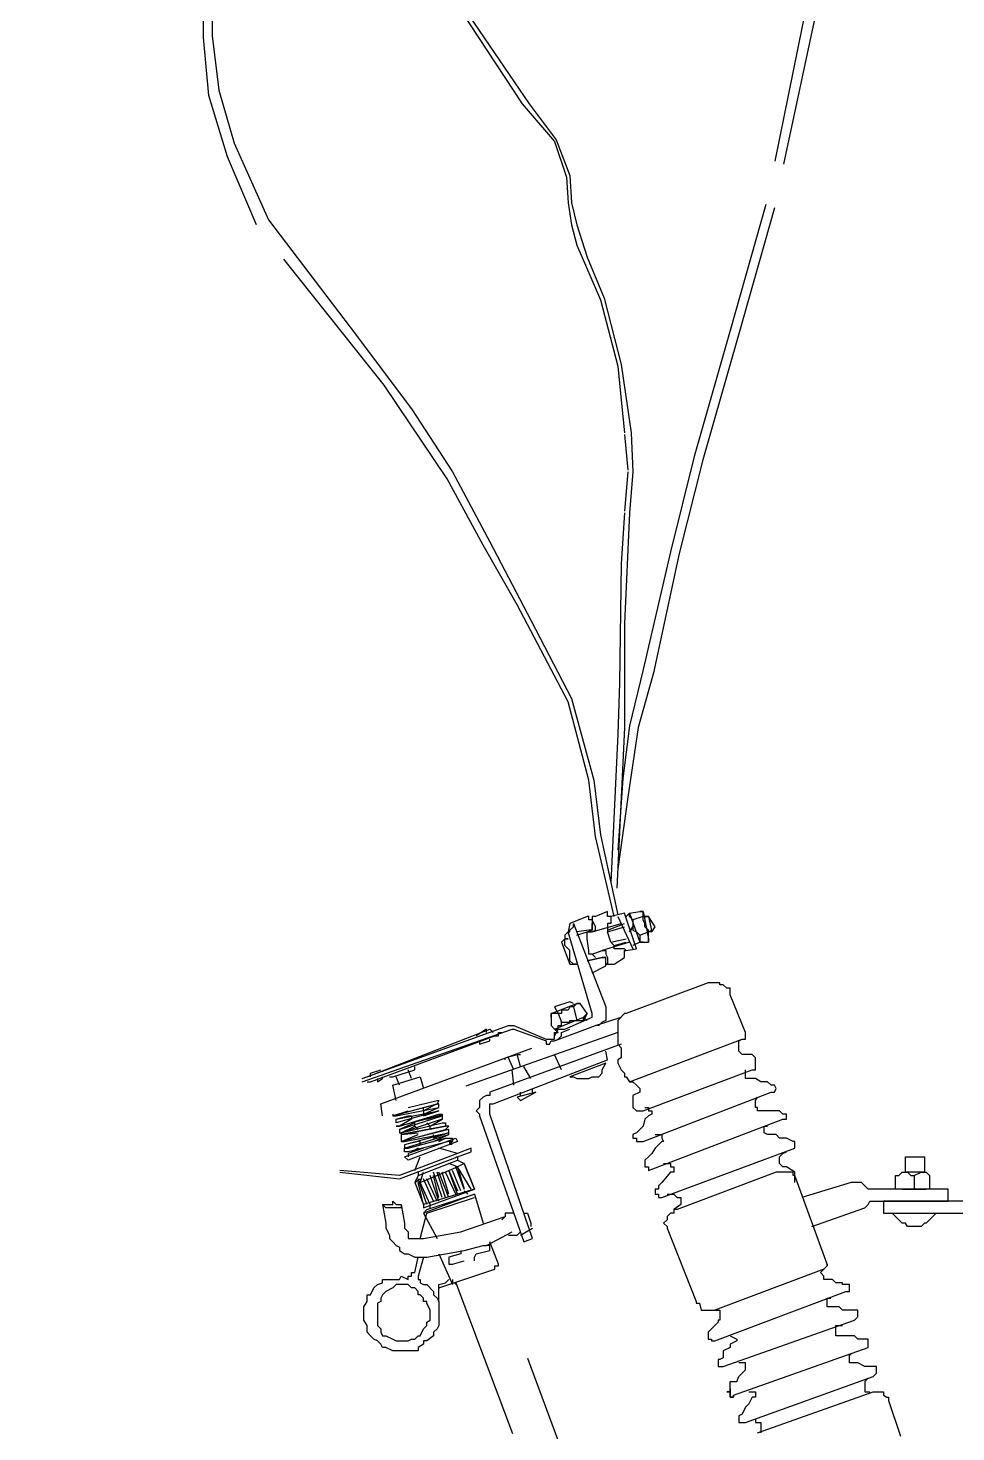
# Model space of a CAD drawing. Header units: metres. Extents: x 3162.2 to 3239.3, y 1435.1 to 1475.8.
# Drawn here: x 3177.155 to 3178.307, y 1469.457 to 1471.202 of the extents above; entities that cross this region are included whole.
import ezdxf

# ---------------------------------------------------------------- set-up
doc = ezdxf.new("R2010")
doc.units = ezdxf.units.M
doc.linetypes.add('CONTORNO_QUADRO_T', pattern=[0.35, 0.2, -0.15])
doc.layers.add('PDF29_Geometry', color=7, linetype='Continuous')
doc.layers.add('PDF29_Solid Fills', color=7, linetype='Continuous', true_color=0x939598)

msp = doc.modelspace()

# ---------------------------------------------------------------- linework, layer by layer
at = {"layer": 'PDF29_Geometry', "linetype": 'CONTORNO_QUADRO_T', "lineweight": 25}
for points in [[(3177.8829, 1470.0977), (3177.8596, 1470.1972), (3177.8511, 1470.2671), (3177.8257, 1470.3644), (3177.7622, 1470.4851), (3177.7199, 1470.5592), (3177.6754, 1470.6417), (3177.5971, 1470.7581), (3177.4384, 1470.9571), (3177.4024, 1471.0418), (3177.3791, 1471.118), (3177.3727, 1471.1899), (3177.3727, 1471.3233), (3177.3452, 1471.4715), (3177.2711, 1471.6598), (3177.2098, 1471.8546), (3177.1971, 1471.9519), (3177.1907, 1472.0091), (3177.1674, 1472.134), (3177.159, 1472.1953), (3177.1547, 1472.2144)], [(3177.1674, 1472.2229), (3177.1801, 1472.1361), (3177.2055, 1472.0112), (3177.2182, 1471.9202), (3177.2394, 1471.8122), (3177.2606, 1471.7381), (3177.2902, 1471.645), (3177.3325, 1471.5328), (3177.3558, 1471.4736), (3177.3833, 1471.3212), (3177.3833, 1471.2619), (3177.3833, 1471.1921), (3177.3918, 1471.1243), (3177.4108, 1471.0587), (3177.4532, 1470.9635), (3177.5548, 1470.8301), (3177.631, 1470.7285), (3177.6818, 1470.6502), (3177.7283, 1470.5634), (3177.7791, 1470.466), (3177.8299, 1470.3687), (3177.8575, 1470.2671), (3177.8659, 1470.1993), (3177.8871, 1470.0999)], [(3177.8596, 1472.2165), (3177.8744, 1472.1636), (3177.8913, 1472.1064), (3177.9083, 1472.0535), (3177.9188, 1472.0154), (3177.9591, 1471.9371), (3178.0014, 1471.8736), (3178.0501, 1471.7995), (3178.0564, 1471.7911), (3178.0839, 1471.7106), (3178.1115, 1471.4672), (3178.122, 1471.2323), (3178.0712, 1470.9825), (3178.0268, 1470.8259), (3177.9823, 1470.6692), (3177.9527, 1470.5507), (3177.9188, 1470.4047), (3177.9019, 1470.3348), (3177.8934, 1470.2692), (3177.8871, 1470.1803)], [(3178.0861, 1471.7297), (3178.0945, 1471.7085), (3178.122, 1471.4651), (3178.1347, 1471.228), (3178.0818, 1470.9783), (3178.0374, 1470.8216), (3177.9929, 1470.665), (3177.9633, 1470.5486), (3177.9315, 1470.4004), (3177.9125, 1470.3327), (3177.8998, 1470.2459), (3177.8871, 1470.157)], [(3177.5908, 1471.554), (3177.5908, 1471.4863), (3177.6204, 1471.3804), (3177.6521, 1471.2979), (3177.6543, 1471.2852), (3177.6754, 1471.2492), (3177.7686, 1471.1074), (3177.8088, 1471.0608), (3177.8236, 1471.0164), (3177.8257, 1470.9846), (3177.8299, 1470.9571), (3177.8363, 1470.9317), (3177.8659, 1470.864), (3177.8871, 1470.7814), (3177.8913, 1470.7391), (3177.8956, 1470.6989)], [(3177.595, 1471.4969), (3177.631, 1471.3699), (3177.6394, 1471.3466), (3177.6585, 1471.3), (3177.6606, 1471.2873), (3177.6966, 1471.2259), (3177.777, 1471.1074), (3177.8109, 1471.0629), (3177.8278, 1471.0185), (3177.8299, 1470.9846), (3177.8363, 1470.9571), (3177.849, 1470.9169), (3177.8702, 1470.8661), (3177.8913, 1470.7835), (3177.904, 1470.6989), (3177.9061, 1470.6502), (3177.9019, 1470.5994), (3177.8956, 1470.4618), (3177.8956, 1470.3327), (3177.885, 1470.1126)], [(3177.8956, 1470.6968), (3177.8998, 1470.6523)], [(3177.8998, 1470.6502), (3177.8956, 1470.6015)], [(3177.8956, 1470.5994), (3177.8913, 1470.5359), (3177.8892, 1470.3877), (3177.8871, 1470.3242), (3177.8786, 1470.1401)], [(3177.8977, 1470.0554), (3177.9104, 1470.0575), (3177.8956, 1470.102), (3177.8786, 1470.0977), (3177.8744, 1470.0977), (3177.8744, 1470.1041), (3177.8596, 1470.0977), (3177.8553, 1470.0977), (3177.8553, 1470.0935), (3177.8511, 1470.0935), (3177.8511, 1470.0977), (3177.849, 1470.0977), (3177.8278, 1470.0893), (3177.8257, 1470.0787), (3177.8278, 1470.0787), (3177.8278, 1470.0808), (3177.8321, 1470.085), (3177.8321, 1470.0893), (3177.8723, 1469.9856), (3177.8723, 1469.9686), (3177.868, 1469.9665), (3177.8638, 1469.9623), (3177.8596, 1469.9623), (3177.8913, 1469.9729)], [(3177.8977, 1470.0977), (3177.9019, 1470.102), (3177.9146, 1470.1041), (3177.9188, 1470.1041), (3177.9252, 1470.0702), (3177.9252, 1470.066), (3177.9252, 1470.0745), (3177.9252, 1470.0787), (3177.9252, 1470.0808), (3177.921, 1470.085), (3177.921, 1470.0893), (3177.9188, 1470.0935), (3177.9188, 1470.0977), (3177.9188, 1470.1041), (3177.9146, 1470.1041)], [(3177.8596, 1470.0469), (3177.8553, 1470.0512), (3177.8511, 1470.0512), (3177.8511, 1470.0554), (3177.849, 1470.0702), (3177.849, 1470.0745), (3177.849, 1470.0787), (3177.8553, 1470.0787), (3177.8596, 1470.0808), (3177.8596, 1470.085), (3177.8553, 1470.0935), (3177.8553, 1470.0893), (3177.8553, 1470.085), (3177.8553, 1470.0808), (3177.8511, 1470.0808), (3177.8363, 1470.0787)], [(3177.8363, 1470.0745), (3177.8553, 1470.0808), (3177.8553, 1470.0893)], [(3177.8553, 1470.0787), (3177.8913, 1470.0893)], [(3177.8786, 1470.0977), (3177.8786, 1470.0893), (3177.8744, 1470.0893), (3177.8744, 1470.085), (3177.8744, 1470.0787), (3177.8956, 1470.085)], [(3177.8744, 1470.0808), (3177.8956, 1470.0893)], [(3177.8871, 1470.0977), (3177.9061, 1470.0575)], [(3177.9061, 1470.0935), (3177.9019, 1470.0977), (3177.9019, 1470.102), (3177.9019, 1470.0977)], [(3177.9019, 1470.102), (3177.9146, 1470.066)], [(3177.9188, 1470.0977), (3177.9061, 1470.0935), (3177.9061, 1470.0893), (3177.9061, 1470.0808), (3177.9104, 1470.0787), (3177.9146, 1470.0745), (3177.9146, 1470.066), (3177.9188, 1470.066), (3177.9146, 1470.066), (3177.9061, 1470.0618)], [(3177.9252, 1470.0977), (3177.9188, 1470.0977), (3177.9252, 1470.0977)], [(3177.9294, 1470.0787), (3177.9337, 1470.085), (3177.9252, 1470.0977), (3177.9294, 1470.0787), (3177.9252, 1470.0787), (3177.9294, 1470.0808)], [(3177.8088, 1469.9496), (3177.813, 1469.958), (3177.8172, 1469.958), (3177.8215, 1469.958), (3177.8553, 1469.9729), (3177.8553, 1469.9771), (3177.8257, 1470.0787), (3177.8215, 1470.0745), (3177.8215, 1470.0702), (3177.8172, 1470.066), (3177.8278, 1470.0385), (3177.8363, 1470.0385), (3177.8321, 1470.0385), (3177.8278, 1470.0427), (3177.8278, 1470.0554), (3177.8257, 1470.0575), (3177.8215, 1470.0618), (3177.8215, 1470.0702), (3177.8257, 1470.0702), (3177.8215, 1470.0702)], [(3177.849, 1470.0787), (3177.849, 1470.0787)], [(3177.9019, 1470.066), (3177.868, 1470.0554), (3177.8723, 1470.0554), (3177.8723, 1470.0512), (3177.8744, 1470.0469), (3177.8744, 1470.0427), (3177.8744, 1470.0385), (3177.8829, 1470.0385), (3177.8956, 1470.0469), (3177.8956, 1470.0554), (3177.8977, 1470.0554), (3177.8956, 1470.0575), (3177.8829, 1470.0575), (3177.8829, 1470.0618), (3177.8786, 1470.066), (3177.8977, 1470.0702)], [(3177.8786, 1470.066), (3177.8744, 1470.0787)], [(3177.9019, 1470.0787), (3177.9061, 1470.085), (3177.9019, 1470.0787)], [(3177.9146, 1470.0745), (3177.9252, 1470.0787)], [(3177.8278, 1470.0554), (3177.8278, 1470.0554)], [(3177.8553, 1470.0512), (3177.868, 1470.0554)], [(3177.8829, 1470.0618), (3177.8977, 1470.066)], [(3177.9188, 1470.066), (3177.9252, 1470.066)], [(3177.8553, 1470.0279), (3177.8723, 1470.0364), (3177.8723, 1470.0385), (3177.8744, 1470.0385), (3177.8723, 1470.0385), (3177.8723, 1470.0469)], [(3177.868, 1470.0469), (3177.8723, 1470.0469), (3177.868, 1470.0469)], [(3177.8956, 1470.0469), (3177.8956, 1470.0469)], [(3177.8045, 1469.9729), (3177.8045, 1469.9771), (3177.8363, 1469.9898), (3177.8405, 1469.9898), (3177.8363, 1469.9898), (3177.8321, 1469.9856), (3177.8363, 1469.9686)], [(3177.8321, 1469.9856), (3177.8278, 1469.9856), (3177.8257, 1469.9813), (3177.8172, 1469.9813), (3177.8172, 1469.9771), (3177.813, 1469.9771), (3177.8045, 1469.9771), (3177.8045, 1469.9729), (3177.8045, 1469.9623), (3177.8088, 1469.958), (3177.813, 1469.958), (3177.813, 1469.9623), (3177.8172, 1469.9623), (3177.8172, 1469.9665)], [(3177.8321, 1469.9898), (3177.8278, 1469.9919), (3177.8088, 1469.9856), (3177.813, 1469.9771), (3177.8172, 1469.9665), (3177.8278, 1469.9665), (3177.8278, 1469.9686), (3177.8321, 1469.9686), (3177.8363, 1469.9686), (3177.8448, 1469.9686), (3177.8448, 1469.9729), (3177.849, 1469.9771), (3177.8448, 1469.9686)], [(3177.849, 1469.9771), (3177.8405, 1469.9898)], [(3177.5696, 1469.8967), (3177.7516, 1469.9623), (3177.758, 1469.9623), (3177.7982, 1469.9453), (3177.8045, 1469.9453), (3177.8088, 1469.9453), (3177.8088, 1469.9496), (3177.8088, 1469.9538), (3177.813, 1469.9538), (3177.8088, 1469.958), (3177.8448, 1469.9729), (3177.849, 1469.9686)], [(3177.8278, 1469.9665), (3177.8278, 1469.9686), (3177.8278, 1469.9665)], [(3177.5696, 1469.8924), (3177.7559, 1469.958), (3177.758, 1469.958), (3177.7982, 1469.9432), (3177.7982, 1469.939), (3177.8024, 1469.939), (3177.8045, 1469.9432), (3177.8088, 1469.9432), (3177.813, 1469.9453), (3177.8172, 1469.9496), (3177.8172, 1469.9538), (3177.8278, 1469.958)], [(3177.5759, 1469.8988), (3177.7283, 1469.958), (3177.7326, 1469.9538)], [(3177.5759, 1469.8924), (3177.5802, 1469.8924), (3177.7347, 1469.9496), (3177.7389, 1469.9496), (3177.7389, 1469.9538), (3177.7432, 1469.9538)], [(3177.8871, 1469.9538), (3177.595, 1469.8501), (3177.5929, 1469.8649), (3177.8045, 1469.9432)], [(3177.7241, 1469.9538), (3177.7241, 1469.958), (3177.7114, 1469.9496)], [(3177.8045, 1469.9623), (3177.8088, 1469.958)], [(3177.8088, 1469.9432), (3177.8596, 1469.9623)], [(3177.8172, 1469.9496), (3177.8172, 1469.9496)], [(3177.8913, 1469.939), (3177.7283, 1469.8797), (3177.7283, 1469.8755), (3177.7241, 1469.8755), (3177.7199, 1469.8734), (3177.7156, 1469.8691), (3177.7156, 1469.8607), (3177.7114, 1469.8564), (3177.7156, 1469.8522), (3177.7156, 1469.8501), (3177.7707, 1469.6935), (3177.7813, 1469.6977), (3177.7283, 1469.8522), (3177.7283, 1469.8564), (3177.7283, 1469.8607), (3177.7283, 1469.8649), (3177.7326, 1469.8649), (3177.8744, 1469.9199), (3177.8723, 1469.9305)], [(3177.7156, 1469.9432), (3177.7156, 1469.939), (3177.7283, 1469.9432), (3177.7283, 1469.9453)], [(3177.8045, 1469.9453), (3177.8045, 1469.9453)], [(3177.9019, 1469.8924), (3178.0416, 1469.9453)], [(3177.7474, 1469.9199), (3177.7474, 1469.9221), (3177.7622, 1469.9263)], [(3177.758, 1469.9072), (3177.7516, 1469.9221)], [(3177.7664, 1469.9115), (3177.7622, 1469.9263), (3177.7664, 1469.9263)], [(3177.8172, 1469.9072), (3177.8088, 1469.9263)], [(3177.8723, 1469.9157), (3177.8723, 1469.9157)], [(3177.5759, 1469.8988), (3177.5759, 1469.8988)], [(3177.5802, 1469.8988), (3177.5802, 1469.903), (3177.5929, 1469.9072)], [(3177.5886, 1469.8967), (3177.5886, 1469.8924), (3177.595, 1469.8967), (3177.595, 1469.8988)], [(3177.5929, 1469.9072), (3177.5929, 1469.9072)], [(3177.6035, 1469.8988), (3177.6077, 1469.8988), (3177.6352, 1469.9072), (3177.6352, 1469.9115)], [(3177.6119, 1469.8691), (3177.6077, 1469.8882), (3177.6416, 1469.8988), (3177.6458, 1469.884)], [(3177.6162, 1469.8882), (3177.6119, 1469.8988)], [(3177.631, 1469.8967), (3177.6267, 1469.9072)], [(3177.758, 1469.8882), (3177.7559, 1469.9072)], [(3177.7791, 1469.8967), (3177.7707, 1469.9115)], [(3177.8278, 1469.8988), (3177.8278, 1469.8988)], [(3177.921, 1469.8607), (3177.9252, 1469.8607), (3177.9252, 1469.8564), (3177.9294, 1469.8564), (3177.9294, 1469.8522), (3177.9252, 1469.8501), (3177.921, 1469.8459), (3177.9188, 1469.8374), (3177.9146, 1469.8332), (3177.9104, 1469.8289), (3177.9061, 1469.8268), (3177.9061, 1469.8226), (3177.9104, 1469.8226), (3177.9104, 1469.8183), (3177.9188, 1469.8183), (3178.0776, 1469.8797), (3178.0818, 1469.8797), (3178.0839, 1469.884), (3178.0818, 1469.8882), (3178.0776, 1469.8882), (3178.0734, 1469.8924), (3178.0649, 1469.8924), (3178.0585, 1469.8967), (3178.0543, 1469.8967), (3178.0458, 1469.8967), (3178.0458, 1469.8988), (3178.0458, 1469.9072)], [(3177.7664, 1469.8755), (3177.7664, 1469.8797)], [(3177.7813, 1469.8797), (3177.7813, 1469.884)], [(3177.7855, 1469.8797), (3177.7855, 1469.8797)], [(3177.6077, 1469.8522), (3177.6077, 1469.8501), (3177.6119, 1469.8501), (3177.6648, 1469.8607)], [(3177.6267, 1469.8607), (3177.6627, 1469.8691), (3177.6648, 1469.8691), (3177.6627, 1469.8649)], [(3177.6416, 1469.8649), (3177.6416, 1469.8649)], [(3177.6458, 1469.8564), (3177.6458, 1469.8607)], [(3177.9337, 1469.8268), (3177.9421, 1469.8268), (3177.9421, 1469.8226), (3177.9442, 1469.8183), (3177.9421, 1469.8183), (3177.9379, 1469.8141), (3177.9337, 1469.8099), (3177.9294, 1469.8035), (3177.9252, 1469.7993), (3177.921, 1469.7951), (3177.921, 1469.7866), (3177.9252, 1469.7866), (3177.9252, 1469.7824), (3178.0924, 1469.8459), (3178.0966, 1469.8459), (3178.0966, 1469.8522), (3178.0924, 1469.8522), (3178.0882, 1469.8564), (3178.0839, 1469.8564), (3178.0776, 1469.8564), (3178.0649, 1469.8564), (3178.0607, 1469.8564), (3178.0607, 1469.8607), (3178.0585, 1469.8607), (3178.0585, 1469.8649), (3178.0585, 1469.8691), (3178.0607, 1469.8734)], [(3177.6077, 1469.8501), (3177.6267, 1469.8564)], [(3177.6458, 1469.8501), (3177.6648, 1469.8564), (3177.6119, 1469.8416), (3177.6119, 1469.8459), (3177.6267, 1469.8501), (3177.631, 1469.8501), (3177.631, 1469.8459), (3177.6162, 1469.8374)], [(3177.6119, 1469.8459), (3177.6648, 1469.8564)], [(3177.65, 1469.8459), (3177.6648, 1469.8501), (3177.6162, 1469.8374), (3177.6648, 1469.8522), (3177.6691, 1469.8522), (3177.6691, 1469.8501), (3177.6648, 1469.8501)], [(3177.6394, 1469.8332), (3177.6352, 1469.8374), (3177.6352, 1469.8416), (3177.6162, 1469.8332), (3177.6691, 1469.8501), (3177.6691, 1469.8459)], [(3177.6543, 1469.8374), (3177.6691, 1469.8459), (3177.6183, 1469.8289), (3177.6691, 1469.8416), (3177.6733, 1469.8416), (3177.6733, 1469.8374)], [(3177.6267, 1469.8564), (3177.6267, 1469.8564)], [(3177.6458, 1469.8501), (3177.6458, 1469.8501)], [(3177.65, 1469.8459), (3177.65, 1469.8459)], [(3177.6648, 1469.8564), (3177.6648, 1469.8564)], [(3177.6162, 1469.8374), (3177.6119, 1469.8374), (3177.6162, 1469.8374)], [(3177.6162, 1469.8332), (3177.6162, 1469.8289), (3177.6183, 1469.8289), (3177.6183, 1469.8268), (3177.6183, 1469.8226), (3177.6183, 1469.8183), (3177.6225, 1469.8183), (3177.6775, 1469.8289), (3177.6225, 1469.8141)], [(3177.6267, 1469.8099), (3177.6416, 1469.8141), (3177.6416, 1469.8183), (3177.6394, 1469.8183), (3177.6225, 1469.8141), (3177.6225, 1469.8099), (3177.6775, 1469.8268), (3177.6775, 1469.8289), (3177.6775, 1469.8332), (3177.6183, 1469.8183), (3177.6733, 1469.8332), (3177.6775, 1469.8374), (3177.6733, 1469.8374), (3177.6543, 1469.8332), (3177.6543, 1469.8374), (3177.65, 1469.8416)], [(3177.6183, 1469.8289), (3177.6352, 1469.8374)], [(3177.6733, 1469.8374), (3177.6183, 1469.8268), (3177.6733, 1469.8374)], [(3177.6183, 1469.8268), (3177.6394, 1469.8289)], [(3177.6183, 1469.8183), (3177.6394, 1469.8268)], [(3177.6394, 1469.8289), (3177.6394, 1469.8289)], [(3177.6394, 1469.8268), (3177.6394, 1469.8268)], [(3177.6585, 1469.8289), (3177.6733, 1469.8332)], [(3177.6585, 1469.8289), (3177.6585, 1469.8289)], [(3177.6775, 1469.8289), (3177.6585, 1469.8226), (3177.6585, 1469.8268)], [(3177.6585, 1469.8183), (3177.6775, 1469.8268)], [(3177.9442, 1469.7908), (3177.9527, 1469.7908), (3177.9527, 1469.7866), (3177.9569, 1469.7866), (3177.9569, 1469.7802), (3177.9527, 1469.7802), (3177.9421, 1469.7675), (3177.9379, 1469.7633), (3177.9379, 1469.7591), (3177.9337, 1469.7591), (3177.9337, 1469.7527), (3177.9379, 1469.7527), (3177.9379, 1469.7485), (3177.9421, 1469.7485), (3178.1072, 1469.8099), (3178.1072, 1469.8183), (3178.1051, 1469.8183), (3178.0966, 1469.8226), (3178.0882, 1469.8226), (3178.0839, 1469.8268), (3178.0776, 1469.8268), (3178.0734, 1469.8268), (3178.0691, 1469.8289), (3178.0691, 1469.8374), (3178.0734, 1469.8374)], [(3177.5421, 1469.7802), (3177.6162, 1469.7718), (3177.6881, 1469.7993), (3177.7051, 1469.8056), (3177.7051, 1469.8099), (3177.6881, 1469.8035), (3177.6162, 1469.776), (3177.5421, 1469.7824)], [(3177.6458, 1469.8099), (3177.6267, 1469.8035), (3177.6267, 1469.7993)], [(3177.6394, 1469.8099), (3177.631, 1469.8056)], [(3177.6585, 1469.8183), (3177.6585, 1469.8183)], [(3177.6648, 1469.8183), (3177.6733, 1469.8226)], [(3177.6881, 1469.8035), (3177.6648, 1469.8099)], [(3177.6733, 1469.8226), (3177.6733, 1469.8226)], [(3177.6352, 1469.7824), (3177.6416, 1469.7993)], [(3177.6394, 1469.776), (3177.6881, 1469.7951)], [(3177.686, 1469.7993), (3177.6881, 1469.7993), (3177.6881, 1469.7951), (3177.6966, 1469.7908), (3177.6881, 1469.7866), (3177.6775, 1469.7908)], [(3177.6966, 1469.7908), (3177.7093, 1469.7591), (3177.6966, 1469.7908)], [(3178.1474, 1469.6659), (3178.1072, 1469.776), (3178.1072, 1469.7802), (3178.0966, 1469.7866), (3178.0924, 1469.7866), (3178.0882, 1469.7908), (3178.0882, 1469.7993), (3178.0924, 1469.8035), (3178.0966, 1469.8056)], [(3177.6394, 1469.7802), (3177.6394, 1469.776), (3177.6352, 1469.7675), (3177.6458, 1469.74), (3177.6458, 1469.7358), (3177.7093, 1469.7591), (3177.6458, 1469.74), (3177.6394, 1469.7675)], [(3177.6416, 1469.7675), (3177.6881, 1469.7866)], [(3177.6543, 1469.7358), (3177.6543, 1469.74), (3177.6416, 1469.7675), (3177.6458, 1469.7802)], [(3177.6648, 1469.7443), (3177.6543, 1469.776)], [(3177.6691, 1469.7485), (3177.6585, 1469.7802)], [(3177.6648, 1469.7485), (3177.6585, 1469.776)], [(3177.6733, 1469.7485), (3177.6627, 1469.7802)], [(3177.6775, 1469.7485), (3177.6648, 1469.7802)], [(3177.6775, 1469.7527), (3177.6691, 1469.7802)], [(3177.686, 1469.7527), (3177.6733, 1469.7802)], [(3177.6881, 1469.7527), (3177.6775, 1469.7824), (3177.6881, 1469.757)], [(3177.6924, 1469.757), (3177.6818, 1469.7824)], [(3177.7051, 1469.7591), (3177.6881, 1469.7866), (3177.6966, 1469.7591), (3177.686, 1469.7866)], [(3178.1072, 1469.7675), (3178.1072, 1469.7718), (3178.1072, 1469.776), (3178.1051, 1469.776), (3178.1051, 1469.7802), (3178.1009, 1469.7802), (3178.0839, 1469.7802), (3177.9612, 1469.7337), (3177.9569, 1469.7337), (3177.9569, 1469.7294), (3177.9527, 1469.7294), (3177.9485, 1469.7252), (3177.9485, 1469.721), (3177.9442, 1469.7167), (3177.9485, 1469.7125), (3177.9485, 1469.7104), (3177.9845, 1469.6194), (3177.9845, 1469.6173), (3177.9887, 1469.6173), (3177.9908, 1469.6088), (3178.0077, 1469.6088), (3178.012, 1469.6088), (3178.0141, 1469.6088), (3178.0141, 1469.5961), (3178.012, 1469.5961), (3178.012, 1469.594), (3177.9993, 1469.5813), (3177.9993, 1469.5728), (3178.0035, 1469.5728), (3178.0035, 1469.5707), (3178.0077, 1469.5707), (3178.1707, 1469.6321), (3178.175, 1469.6321), (3178.175, 1469.6405), (3178.1665, 1469.6405), (3178.1665, 1469.6427), (3178.158, 1469.6427), (3178.1538, 1469.6469), (3178.1432, 1469.6469), (3178.1432, 1469.6511), (3178.139, 1469.6554), (3178.1432, 1469.6596), (3178.1474, 1469.6638), (3178.1474, 1469.6659), (3178.1474, 1469.6638), (3178.1432, 1469.6596), (3178.0077, 1469.6088)], [(3178.2554, 1469.776), (3178.2639, 1469.7802), (3178.2702, 1469.7802), (3178.2744, 1469.776), (3178.2744, 1469.7591), (3178.2321, 1469.7591), (3178.2321, 1469.776), (3178.2363, 1469.776), (3178.2406, 1469.7802), (3178.2469, 1469.7802), (3178.2512, 1469.776), (3178.2554, 1469.776), (3178.2554, 1469.7591)], [(3177.6352, 1469.7675), (3177.6416, 1469.7718)], [(3177.65, 1469.74), (3177.6394, 1469.7718)], [(3177.6416, 1469.7718), (3177.6416, 1469.7718)], [(3177.6585, 1469.7443), (3177.6458, 1469.7718)], [(3177.6627, 1469.7443), (3177.65, 1469.7718)], [(3177.7008, 1469.7527), (3177.6966, 1469.757)], [(3177.7093, 1469.7591), (3177.7093, 1469.7591)], [(3178.1284, 1469.7125), (3178.194, 1469.7358), (3178.1982, 1469.74), (3178.2004, 1469.7443), (3178.2046, 1469.7443), (3178.2977, 1469.7443), (3178.2977, 1469.7591), (3178.2046, 1469.7591), (3178.1982, 1469.7591), (3178.194, 1469.7633), (3178.1898, 1469.7675), (3178.1855, 1469.7675), (3178.1771, 1469.7675), (3178.1157, 1469.7485)], [(3178.2406, 1469.7591), (3178.2702, 1469.7591)], [(3177.595, 1469.74), (3177.5992, 1469.7167), (3177.5992, 1469.7104), (3177.6035, 1469.7019), (3177.6035, 1469.6977), (3177.6077, 1469.6935), (3177.6119, 1469.6892), (3177.6162, 1469.6871), (3177.6162, 1469.6829), (3177.6225, 1469.6786), (3177.6267, 1469.6786), (3177.6352, 1469.6744), (3177.65, 1469.6744), (3177.6966, 1469.6829), (3177.7199, 1469.6892), (3177.7241, 1469.6892)], [(3177.6183, 1469.74), (3177.6225, 1469.7167), (3177.6225, 1469.7104), (3177.6267, 1469.7062), (3177.6267, 1469.7019), (3177.6267, 1469.6977), (3177.631, 1469.6977), (3177.6352, 1469.6977), (3177.6458, 1469.6977), (3177.6924, 1469.7062), (3177.7474, 1469.7252)], [(3177.6416, 1469.6977), (3177.65, 1469.7294), (3177.7093, 1469.7485)], [(3177.7093, 1469.7527), (3177.7093, 1469.7527)], [(3177.7093, 1469.7527), (3177.7199, 1469.7167)], [(3177.9485, 1469.7527), (3177.9569, 1469.7527), (3177.9612, 1469.7485), (3177.9654, 1469.7485), (3177.9654, 1469.74), (3177.9569, 1469.7337)], [(3177.6458, 1469.7294), (3177.6627, 1469.6977)], [(3177.758, 1469.7294), (3177.7516, 1469.7294), (3177.7474, 1469.7294), (3177.7474, 1469.7252), (3177.7432, 1469.721)], [(3177.7707, 1469.7294), (3177.7749, 1469.7294), (3177.7791, 1469.7167), (3177.7791, 1469.7125)], [(3178.2279, 1469.7294), (3178.2829, 1469.7294)], [(3177.7093, 1469.6702), (3177.7093, 1469.6744), (3177.7114, 1469.6786), (3177.7283, 1469.6829), (3177.7283, 1469.6871), (3177.7283, 1469.6892), (3177.7241, 1469.6892), (3177.7559, 1469.7062)], [(3177.7516, 1469.7019), (3177.7622, 1469.7019), (3177.7664, 1469.7062)], [(3177.7664, 1469.7019), (3177.7813, 1469.7104)], [(3177.8448, 1469.3611), (3177.7347, 1469.6596), (3177.7347, 1469.6638), (3177.7389, 1469.6638), (3177.7389, 1469.6659), (3177.7283, 1469.6935)], [(3177.6458, 1469.6744), (3177.6394, 1469.6511), (3177.6394, 1469.6469), (3177.6416, 1469.6469), (3177.6416, 1469.6427), (3177.6458, 1469.6405), (3177.65, 1469.6405), (3177.6585, 1469.6321), (3177.6585, 1469.6278), (3177.6627, 1469.6236), (3177.6648, 1469.6194), (3177.6648, 1469.6088), (3177.6648, 1469.6003), (3177.6648, 1469.5897), (3177.6627, 1469.5855), (3177.6585, 1469.5813), (3177.6585, 1469.577), (3177.65, 1469.5707), (3177.6458, 1469.5707), (3177.6458, 1469.5665), (3177.6394, 1469.5622), (3177.6394, 1469.558), (3177.631, 1469.558), (3177.6267, 1469.558), (3177.6162, 1469.558), (3177.6077, 1469.558), (3177.5992, 1469.5622), (3177.595, 1469.5622), (3177.5929, 1469.5665), (3177.5886, 1469.5707), (3177.5844, 1469.5728), (3177.5802, 1469.577), (3177.5759, 1469.5813), (3177.5759, 1469.5897), (3177.5717, 1469.5961), (3177.5717, 1469.613), (3177.5759, 1469.6194), (3177.5759, 1469.6278), (3177.5802, 1469.6278), (3177.5844, 1469.6363), (3177.5886, 1469.6405), (3177.595, 1469.6427), (3177.595, 1469.6469), (3177.6035, 1469.6469), (3177.6077, 1469.6469), (3177.6162, 1469.6469), (3177.6183, 1469.6511), (3177.6267, 1469.6469), (3177.6267, 1469.6511), (3177.631, 1469.6511), (3177.631, 1469.6554), (3177.6352, 1469.6554), (3177.6394, 1469.6744)], [(3177.6648, 1469.6786), (3177.6818, 1469.6405)], [(3177.6924, 1469.6829), (3177.6924, 1469.6786), (3177.6775, 1469.6744), (3177.6775, 1469.6702), (3177.6775, 1469.6659), (3177.6818, 1469.6659), (3177.6966, 1469.6702)], [(3177.6966, 1469.6702), (3177.6966, 1469.6702)], [(3177.6648, 1469.6363), (3177.7347, 1469.6596)], [(3177.6648, 1469.6194), (3177.6648, 1469.6321), (3177.6648, 1469.6363), (3177.6648, 1469.6405), (3177.6733, 1469.6427), (3177.6775, 1469.6469)], [(3177.6818, 1469.6469), (3177.6818, 1469.6427), (3177.686, 1469.6427), (3177.686, 1469.6405), (3177.686, 1469.6427), (3177.7982, 1469.3442)], [(3178.0268, 1469.577), (3178.0353, 1469.5728), (3178.0353, 1469.5707), (3178.0268, 1469.5665), (3178.0268, 1469.5622), (3178.0183, 1469.558), (3178.0183, 1469.5495), (3178.0141, 1469.5474), (3178.012, 1469.5474), (3178.012, 1469.5389), (3178.0141, 1469.5389), (3178.0183, 1469.5389), (3178.1813, 1469.5961), (3178.1855, 1469.6003), (3178.1855, 1469.6088), (3178.1813, 1469.6088), (3178.175, 1469.6088), (3178.1665, 1469.6088), (3178.1623, 1469.613), (3178.1538, 1469.613), (3178.1474, 1469.613), (3178.1474, 1469.6236), (3178.1517, 1469.6236)], [(3178.031, 1469.503), (3178.1982, 1469.5622), (3178.1982, 1469.5665), (3178.1982, 1469.5707), (3178.1982, 1469.5728), (3178.194, 1469.5728), (3178.1855, 1469.5728), (3178.1813, 1469.577), (3178.175, 1469.577), (3178.1665, 1469.577), (3178.1623, 1469.577), (3178.158, 1469.577), (3178.158, 1469.5897), (3178.1623, 1469.5897), (3178.1665, 1469.5897)], [(3178.0501, 1469.5072), (3178.0585, 1469.5072), (3178.0585, 1469.5008), (3178.0543, 1469.5008), (3178.0501, 1469.4924), (3178.0458, 1469.4881), (3178.0416, 1469.4797), (3178.0374, 1469.4776), (3178.0374, 1469.4691), (3178.0458, 1469.4691), (3178.2046, 1469.5262), (3178.2088, 1469.5305), (3178.2088, 1469.5389), (3178.2046, 1469.5389), (3178.2004, 1469.5389), (3178.194, 1469.5389), (3178.1855, 1469.5432), (3178.1813, 1469.5432), (3178.175, 1469.5432), (3178.175, 1469.5538), (3178.1771, 1469.5538)], [(3178.0268, 1469.5114), (3178.0268, 1469.5072), (3178.0226, 1469.5072), (3178.0268, 1469.5072), (3178.0268, 1469.503), (3178.0268, 1469.5008), (3178.031, 1469.5008), (3178.031, 1469.503), (3178.031, 1469.5008), (3178.0268, 1469.5008), (3178.0268, 1469.503), (3178.0268, 1469.5072), (3178.0226, 1469.5072), (3178.0268, 1469.5072), (3178.0268, 1469.5114), (3178.0268, 1469.5199), (3178.0353, 1469.5199), (3178.0374, 1469.5262), (3178.0416, 1469.5305), (3178.0458, 1469.5347), (3178.0458, 1469.5432), (3178.0374, 1469.5432)], [(3178.1982, 1469.5241), (3178.194, 1469.5199), (3178.194, 1469.5072), (3178.1982, 1469.5072), (3178.2004, 1469.5072)], [(3178.0607, 1469.4564), (3178.2046, 1469.5072), (3178.2173, 1469.5072), (3178.2173, 1469.503), (3178.2215, 1469.5008), (3178.2236, 1469.5008), (3178.2236, 1469.4966), (3178.2385, 1469.4522)], [(3178.0585, 1469.4733), (3178.0585, 1469.4691), (3178.0649, 1469.4691), (3178.0649, 1469.4649), (3178.0649, 1469.4606), (3178.0649, 1469.4564)]]:
    msp.add_lwpolyline(points, dxfattribs=at)
for points in [[(3178.3845, 1470.1591), (3178.3845, 1469.7485), (3178.3803, 1469.7485), (3178.376, 1469.7443), (3178.2173, 1469.7443), (3178.2173, 1469.7294), (3178.3803, 1469.7294), (3178.3845, 1469.7294), (3178.3866, 1469.7294), (3178.3909, 1469.7294), (3178.3951, 1469.7337), (3178.3951, 1469.7358), (3178.3993, 1469.74), (3178.4036, 1469.7443), (3178.4036, 1469.7485), (3178.4036, 1470.1591)], [(3177.868, 1470.0469), (3177.849, 1470.0427)], [(3177.8913, 1469.9221), (3177.8871, 1469.9199), (3177.8871, 1469.9157), (3177.8913, 1469.9072), (3177.8956, 1469.903), (3177.8956, 1469.8988), (3177.8977, 1469.8988), (3177.9019, 1469.8924), (3177.9061, 1469.8924), (3177.9104, 1469.8882), (3177.9146, 1469.884), (3177.9146, 1469.8797), (3177.9061, 1469.8755), (3177.9061, 1469.8734), (3177.9061, 1469.8691), (3177.9061, 1469.8649), (3177.9061, 1469.8607), (3177.9104, 1469.8564), (3177.9188, 1469.8564), (3178.0543, 1469.9072), (3178.0585, 1469.9072), (3178.0585, 1469.9115), (3178.0585, 1469.9157), (3178.0585, 1469.9199), (3178.0585, 1469.9221), (3178.0543, 1469.9263), (3178.0458, 1469.9263), (3178.0416, 1469.9263), (3178.0374, 1469.9305), (3178.0374, 1469.9432), (3178.0416, 1469.9453), (3178.0458, 1469.9453), (3178.0458, 1469.9538), (3178.0268, 1470.0004), (3178.0268, 1470.0046), (3178.0268, 1470.0088), (3178.0226, 1470.0088), (3178.0183, 1470.0131), (3178.0141, 1470.0131), (3178.0141, 1470.0152), (3177.9993, 1470.0152), (3177.8977, 1469.9771), (3177.8956, 1469.9771), (3177.8871, 1469.9686), (3177.8871, 1469.9665), (3177.8871, 1469.9496), (3177.8871, 1469.9453), (3177.8871, 1469.939), (3177.8913, 1469.9348)], [(3177.8723, 1469.9157), (3177.8278, 1469.8988), (3177.8321, 1469.8988), (3177.8363, 1469.8967), (3177.8511, 1469.8967), (3177.8553, 1469.8988), (3177.8596, 1469.8988), (3177.8638, 1469.8988), (3177.868, 1469.903), (3177.868, 1469.9072)], [(3177.7622, 1469.8734), (3177.7664, 1469.8691), (3177.7855, 1469.8797)], [(3177.6648, 1469.8649), (3177.6077, 1469.8501), (3177.6627, 1469.8649), (3177.6458, 1469.8564), (3177.6458, 1469.8522), (3177.6648, 1469.8607)], [(3177.6881, 1469.8183), (3177.6267, 1469.7951), (3177.6225, 1469.7993), (3177.686, 1469.8226)], [(3177.6775, 1469.8183), (3177.6267, 1469.8056), (3177.6225, 1469.8056), (3177.6225, 1469.8099), (3177.6267, 1469.8099), (3177.6733, 1469.8226), (3177.6775, 1469.8226), (3177.6818, 1469.8226), (3177.6818, 1469.8183)], [(3178.2448, 1469.7802), (3178.2448, 1469.7993), (3178.2469, 1469.7993), (3178.2681, 1469.7993), (3178.2681, 1469.7802)], [(3177.6183, 1469.74), (3177.6183, 1469.7358), (3177.5992, 1469.7358), (3177.595, 1469.74), (3177.5992, 1469.74), (3177.6077, 1469.74), (3177.6077, 1469.7443), (3177.6119, 1469.74)], [(3177.65, 1469.7337), (3177.7093, 1469.7527), (3177.6458, 1469.7294)], [(3178.2829, 1469.7294), (3178.2787, 1469.7252), (3178.2744, 1469.721), (3178.2702, 1469.7167), (3178.2681, 1469.7167), (3178.2639, 1469.7125), (3178.2469, 1469.7125), (3178.2448, 1469.7167), (3178.2406, 1469.7167), (3178.2363, 1469.721), (3178.2321, 1469.7252), (3178.2279, 1469.7294)], [(3177.6543, 1469.6046), (3177.6543, 1469.6088), (3177.65, 1469.6173), (3177.65, 1469.6194), (3177.6458, 1469.6194), (3177.6458, 1469.6236), (3177.6416, 1469.6278), (3177.6394, 1469.6278), (3177.6394, 1469.6321), (3177.6352, 1469.6363), (3177.631, 1469.6363), (3177.6267, 1469.6405), (3177.6119, 1469.6405), (3177.6077, 1469.6363), (3177.5992, 1469.6321), (3177.595, 1469.6278), (3177.5929, 1469.6236), (3177.5929, 1469.6194), (3177.5886, 1469.6173), (3177.5886, 1469.594), (3177.5886, 1469.5897), (3177.5929, 1469.5855), (3177.5929, 1469.5813), (3177.595, 1469.577), (3177.5992, 1469.577), (3177.6077, 1469.5728), (3177.6119, 1469.5707), (3177.6267, 1469.5707), (3177.631, 1469.5728), (3177.6352, 1469.5728), (3177.6394, 1469.577), (3177.6416, 1469.577), (3177.6458, 1469.5855), (3177.65, 1469.5897), (3177.65, 1469.594), (3177.6543, 1469.5961)]]:
    msp.add_lwpolyline(points, close=True, dxfattribs=at)
at = {"layer": 'PDF29_Solid Fills', "color": 7, "linetype": 'CONTORNO_QUADRO_T', "transparency": 33554559}
for points in [[(3177.6818, 1469.8183), (3177.6775, 1469.8183), (3177.6818, 1469.8141)], [(3177.6775, 1469.8183), (3177.6818, 1469.8141), (3177.6775, 1469.8141)]]:
    msp.add_solid(points, dxfattribs=at)

doc.saveas('drawing.dxf')
